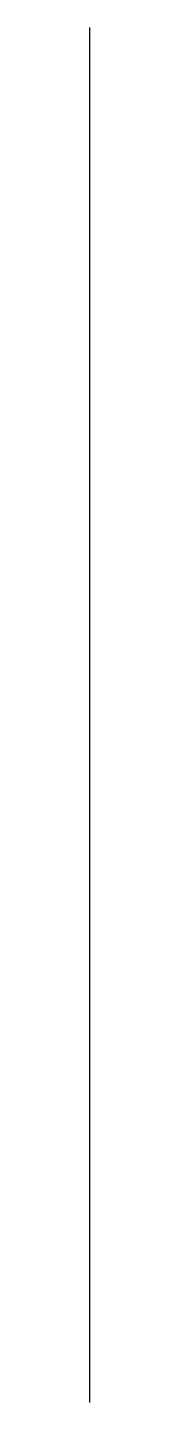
# Model space of a CAD drawing. Header units: millimetres. Extents: x 0.3908 to 0.3908, y -4041.7758 to -4041.7728.
import ezdxf

# ---------------------------------------------------------------- set-up
doc = ezdxf.new("R2010")
doc.units = ezdxf.units.MM
doc.layers.get('0').update_dxf_attribs({"true_color": 0xe7f0ff})
doc.layers.add('SpecPartNotFound', color=1, linetype='Continuous', true_color=0xff0000)

# ---------------------------------------------------------------- blocks, each defined once
blk = doc.blocks.new('OLET_SS3-1019')
for p in [(0.3908, -4041.7728, -131.0505), (0.3908, -4041.7758, 0.712), (0.3908, -4041.7758, 0.712)]:
    blk.add_line(p, (0.3908, -4041.7758, 0.712))

msp = doc.modelspace()

# ---------------------------------------------------------------- block references
at = {"layer": 'SpecPartNotFound'}
msp.add_blockref('OLET_SS3-1019', (0, 0), dxfattribs=at)

doc.saveas('drawing.dxf')
